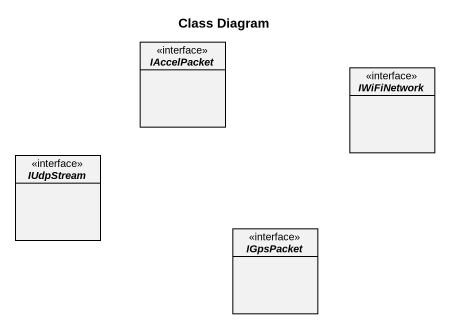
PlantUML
@startuml
title Class Diagram
hide circle
hide empty members
interface IAccelPacket
interface IWiFiNetwork
interface IUdpStream
interface IGpsPacket
@enduml
